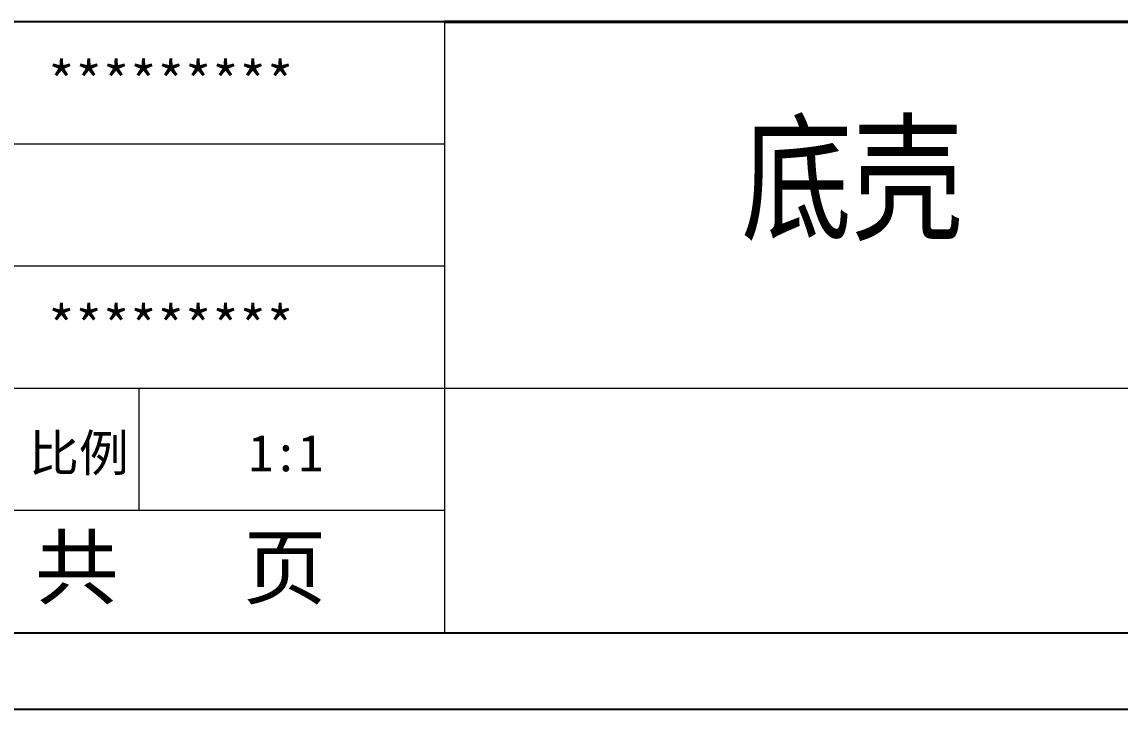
# Model space of a CAD drawing. Header units: inches. Extents: x 1765 to 3463, y 573 to 848.
# Drawn here: x 1941.1 to 2029, y 573 to 628 of the extents above; entities that cross this region are included whole.
import ezdxf

# ---------------------------------------------------------------- set-up
doc = ezdxf.new("R2010")
doc.units = ezdxf.units.IN
doc.layers.add('文字', color=81, linetype='Continuous')
doc.layers.add('粗实线', color=7, linetype='Continuous', lineweight=30)
doc.layers.add('细实线', color=3, linetype='Continuous', lineweight=9)
doc.styles.get("Standard").update_dxf_attribs({"font": 'txt', "bigfont": 'gbcbig.shx'})
doc.styles.add('宋体', font='', dxfattribs={"width": 0.8, "height": 3.5})
doc.styles.get('宋体').set_extended_font_data('SimSun')

msp = doc.modelspace()

# ---------------------------------------------------------------- linework, layer by layer
for p, q in [((1974.93, 627.981), (1901.564, 627.981)), ((1774.012, 579.071), (2121.661, 579.071)), ((1764.615, 572.957), (2127.775, 572.957))]:
    msp.add_line(p, q)
at = {"layer": '粗实线', "color": 7, "lineweight": 40}
msp.add_line((2121.661, 627.981), (1974.93, 627.981), dxfattribs=at)
at = {"layer": '细实线', "color": 7}
for p, q in [((1974.93, 627.981), (1974.93, 579.071)), ((1974.93, 618.199), (1901.564, 618.199)), ((1974.93, 608.417), (1901.564, 608.417)), ((2121.661, 598.635), (1901.564, 598.635)), ((1950.475, 598.635), (1950.475, 588.853)), ((1974.93, 588.853), (1901.564, 588.853))]:
    msp.add_line(p, q, dxfattribs=at)

# ---------------------------------------------------------------- texts
at = {"char_height": 3.217, "width": 1828.38496, "attachment_point": 1}
for insert in [(1943.179, 624.791), (1943.179, 605.227)]:
    msp.add_mtext('{\\fSimHei|b0|i0|c134|p49;*********}', dxfattribs=dict(at, insert=insert))
at = {"layer": '文字', "color": 0, "insert": (1998.676, 619.536), "char_height": 8.1517, "width": 104.21701, "attachment_point": 1, "style": '宋体'}
msp.add_mtext('底壳', dxfattribs=at)
at = {"layer": '细实线', "color": 7, "attachment_point": 1}
for s, insert, char_height, width in [('{\\fSimSun|b0|i0|c134|p54;比例}', (1941.671, 594.93), 2.93463, 12.88209), ('{\\fSimSun|b0|i0|c134|p54;1:1}', (1959.248, 594.93), 2.93463, 12.88209), ('{\\fSimSun|b0|i0|c134|p54; 共   页}', (1938.846, 586.756), 4.89104, 36.68281)]:
    msp.add_mtext(s, dxfattribs=dict(at, insert=insert, char_height=char_height, width=width))

doc.saveas('drawing.dxf')
